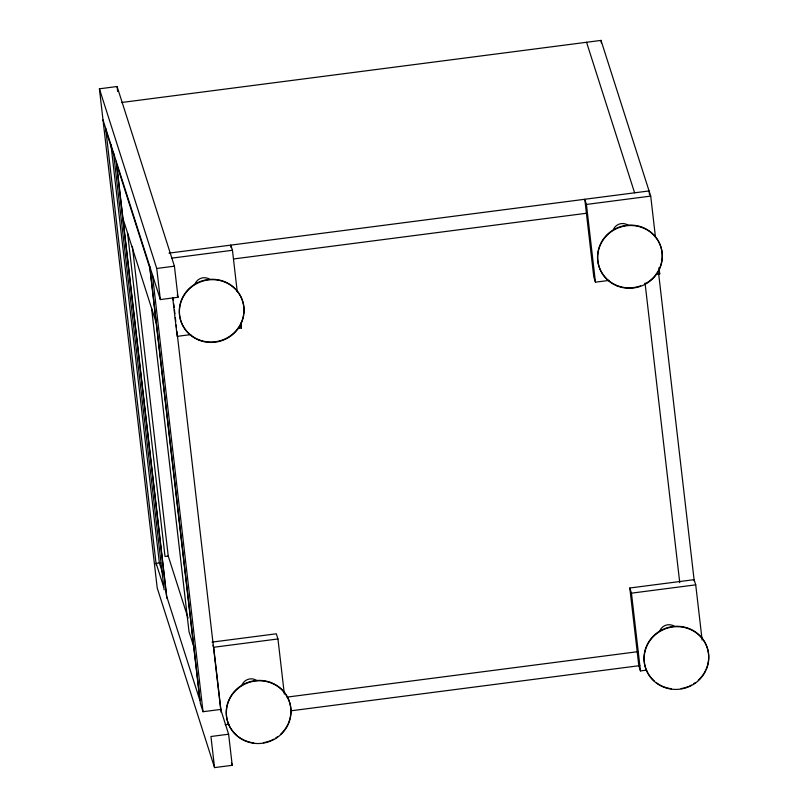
<?xml version="1.0" encoding="UTF-8"?>
<svg xmlns="http://www.w3.org/2000/svg" width="808" height="808" viewBox="0 0 808 808"><rect width="100%" height="100%" fill="white"/><g stroke="black" fill="none" stroke-linecap="round" stroke-linejoin="round"><path stroke-width="1.21" d="M220.594 709.06L228.613 734.209L232.219 765.307L214.544 767.6L157.207 587.941L99.404 88.809L117.079 86.517L174.417 266.175L178.012 297.273L160.338 299.566L103 119.907M121.473 102.515L601.021 40.4L650.713 196.102L655.5 237.481M169.003 253.126L649.066 190.941L649.501 194.708M171.882 258.126L232.452 250.288L237.239 291.668M609.04 280.416L595.445 282.174L593.799 277.013L584.79 199.263L586.436 204.434L650.713 196.102M99.404 88.809L156.742 268.468L174.417 266.175M233.643 258.954L587.466 213.13M190.779 334.593L177.184 336.36L172.68 297.485M237.744 328.513L241.451 328.028L240.875 323.018M656.005 274.336L659.712 273.851L658.995 267.579M168.559 556.005L165.024 556.46L127.563 233.037M160.873 562.721L156.166 563.378L163.681 586.931M212.029 642.118L276.306 633.795L277.952 638.956L284.345 694.133M646.642 670.115L640.461 670.913L638.815 665.752L629.806 588.002L694.082 579.679L695.728 584.84L702.122 640.017M213.019 645.218L213.676 647.279L277.952 638.956M629.806 588.002L631.462 593.163L695.728 584.84M286.931 697.122L638.249 651.622M149.793 266.519L200.394 703.465L203.03 711.717L220.705 709.434L176.922 331.331M291.052 710.798L639.865 665.61M225.159 724.705L228.866 724.231M228.613 734.209L210.939 736.502L214.544 767.6M586.558 42.269L634.603 192.819M659.055 271.791L659.712 273.851M232.452 250.288L230.805 245.117L231.098 247.632M240.471 324.937L241.451 328.028M177.255 294.88L178.012 297.273M106.111 131.118L113.625 154.661M122.957 218.584L156.166 322.655M188.042 618.09L168.236 556.045L132.381 246.41M231.452 762.914L232.219 765.307M193.627 646.087L189.011 631.634L151.561 308.201M162.762 573.569L159.378 562.974L110.918 144.481M658.651 273.7L694.234 580.932M645.057 283.103L679.75 582.659M601.021 40.4L601.314 42.905M586.436 204.434L595.445 282.174M631.462 593.163L640.461 670.913M213.676 647.279L221.23 712.484M173.003 297.536L173.296 300.041M173.73 303.788L174.164 307.545M174.457 310.05L174.892 313.807M175.326 317.564L175.76 321.321M176.194 325.079L176.487 327.583M156.742 268.468L160.338 299.566M152.429 274.781L203.03 711.717M117.079 86.517L117.655 91.496M116.18 161.206L166.781 598.142M113.544 152.944L164.145 589.88M105.636 128.159L156.237 565.105M613.373 229.543A9.736 9.383 -17.7 0 1 628.23 225.301M640.542 285.87A32.441 31.27 -17.7 0 1 597.536 257.53A32.441 31.27 -17.7 0 1 639.815 226.422A32.441 31.27 -17.7 0 1 655.874 274.589M655.147 275.528A32.441 31.27 -17.7 0 1 644.966 283.911M659.833 630.725A9.736 9.383 -17.7 0 1 674.69 626.483M654.329 681.094A32.441 31.27 -17.7 0 1 650.319 639.552A32.441 31.27 -17.7 0 1 692.517 630.159A32.441 31.27 -17.7 0 1 705.97 669.6M705.465 670.66A32.441 31.27 -17.7 0 1 698.314 680.205M695.526 682.508A32.441 31.27 -17.7 0 1 693.527 683.861M691.426 685.083A32.441 31.27 -17.7 0 1 689.244 686.144M688.133 686.618A32.441 31.27 -17.7 0 1 681.124 688.578M671.499 688.77A32.441 31.27 -17.7 0 1 656.157 682.588M242.057 684.841A9.736 9.383 -17.7 0 1 256.904 680.599M237.451 735.977A32.441 31.27 -17.7 0 1 232.078 694.314A32.441 31.27 -17.7 0 1 274.387 684.083A32.441 31.27 -17.7 0 1 288.183 723.715M287.688 724.786A32.441 31.27 -17.7 0 1 280.538 734.32M277.74 736.623A32.441 31.27 -17.7 0 1 275.75 737.977M273.649 739.199A32.441 31.27 -17.7 0 1 271.458 740.259M270.357 740.734A32.441 31.27 -17.7 0 1 263.347 742.693M253.712 742.885A32.441 31.27 -17.7 0 1 238.38 736.704M195.112 283.729A9.736 9.383 -17.7 0 1 209.969 279.487M243.592 314.686A32.441 31.27 -17.7 0 1 191.749 335.825A32.441 31.27 -17.7 0 1 199.071 282.002A32.441 31.27 -17.7 0 1 243.743 313.524M149.864 268.236L116.655 164.155L166.711 596.435L199.929 700.506L149.864 268.236M617.049 285.891A32.441 31.27 -17.7 0 0 662.136 252.712A32.441 31.27 -17.7 0 0 610.818 232.027A32.441 31.27 -17.7 0 0 617.049 285.891M663.509 687.063A32.441 31.27 -17.7 0 0 708.596 653.884A32.441 31.27 -17.7 0 0 657.278 633.199A32.441 31.27 -17.7 0 0 663.509 687.063M245.733 741.178A32.441 31.27 -17.7 0 0 290.819 708A32.441 31.27 -17.7 0 0 239.491 687.315A32.441 31.27 -17.7 0 0 245.733 741.178M198.788 340.067A32.441 31.27 -17.7 0 0 243.875 306.889A32.441 31.27 -17.7 0 0 192.556 286.204A32.441 31.27 -17.7 0 0 198.788 340.067"/></g></svg>
